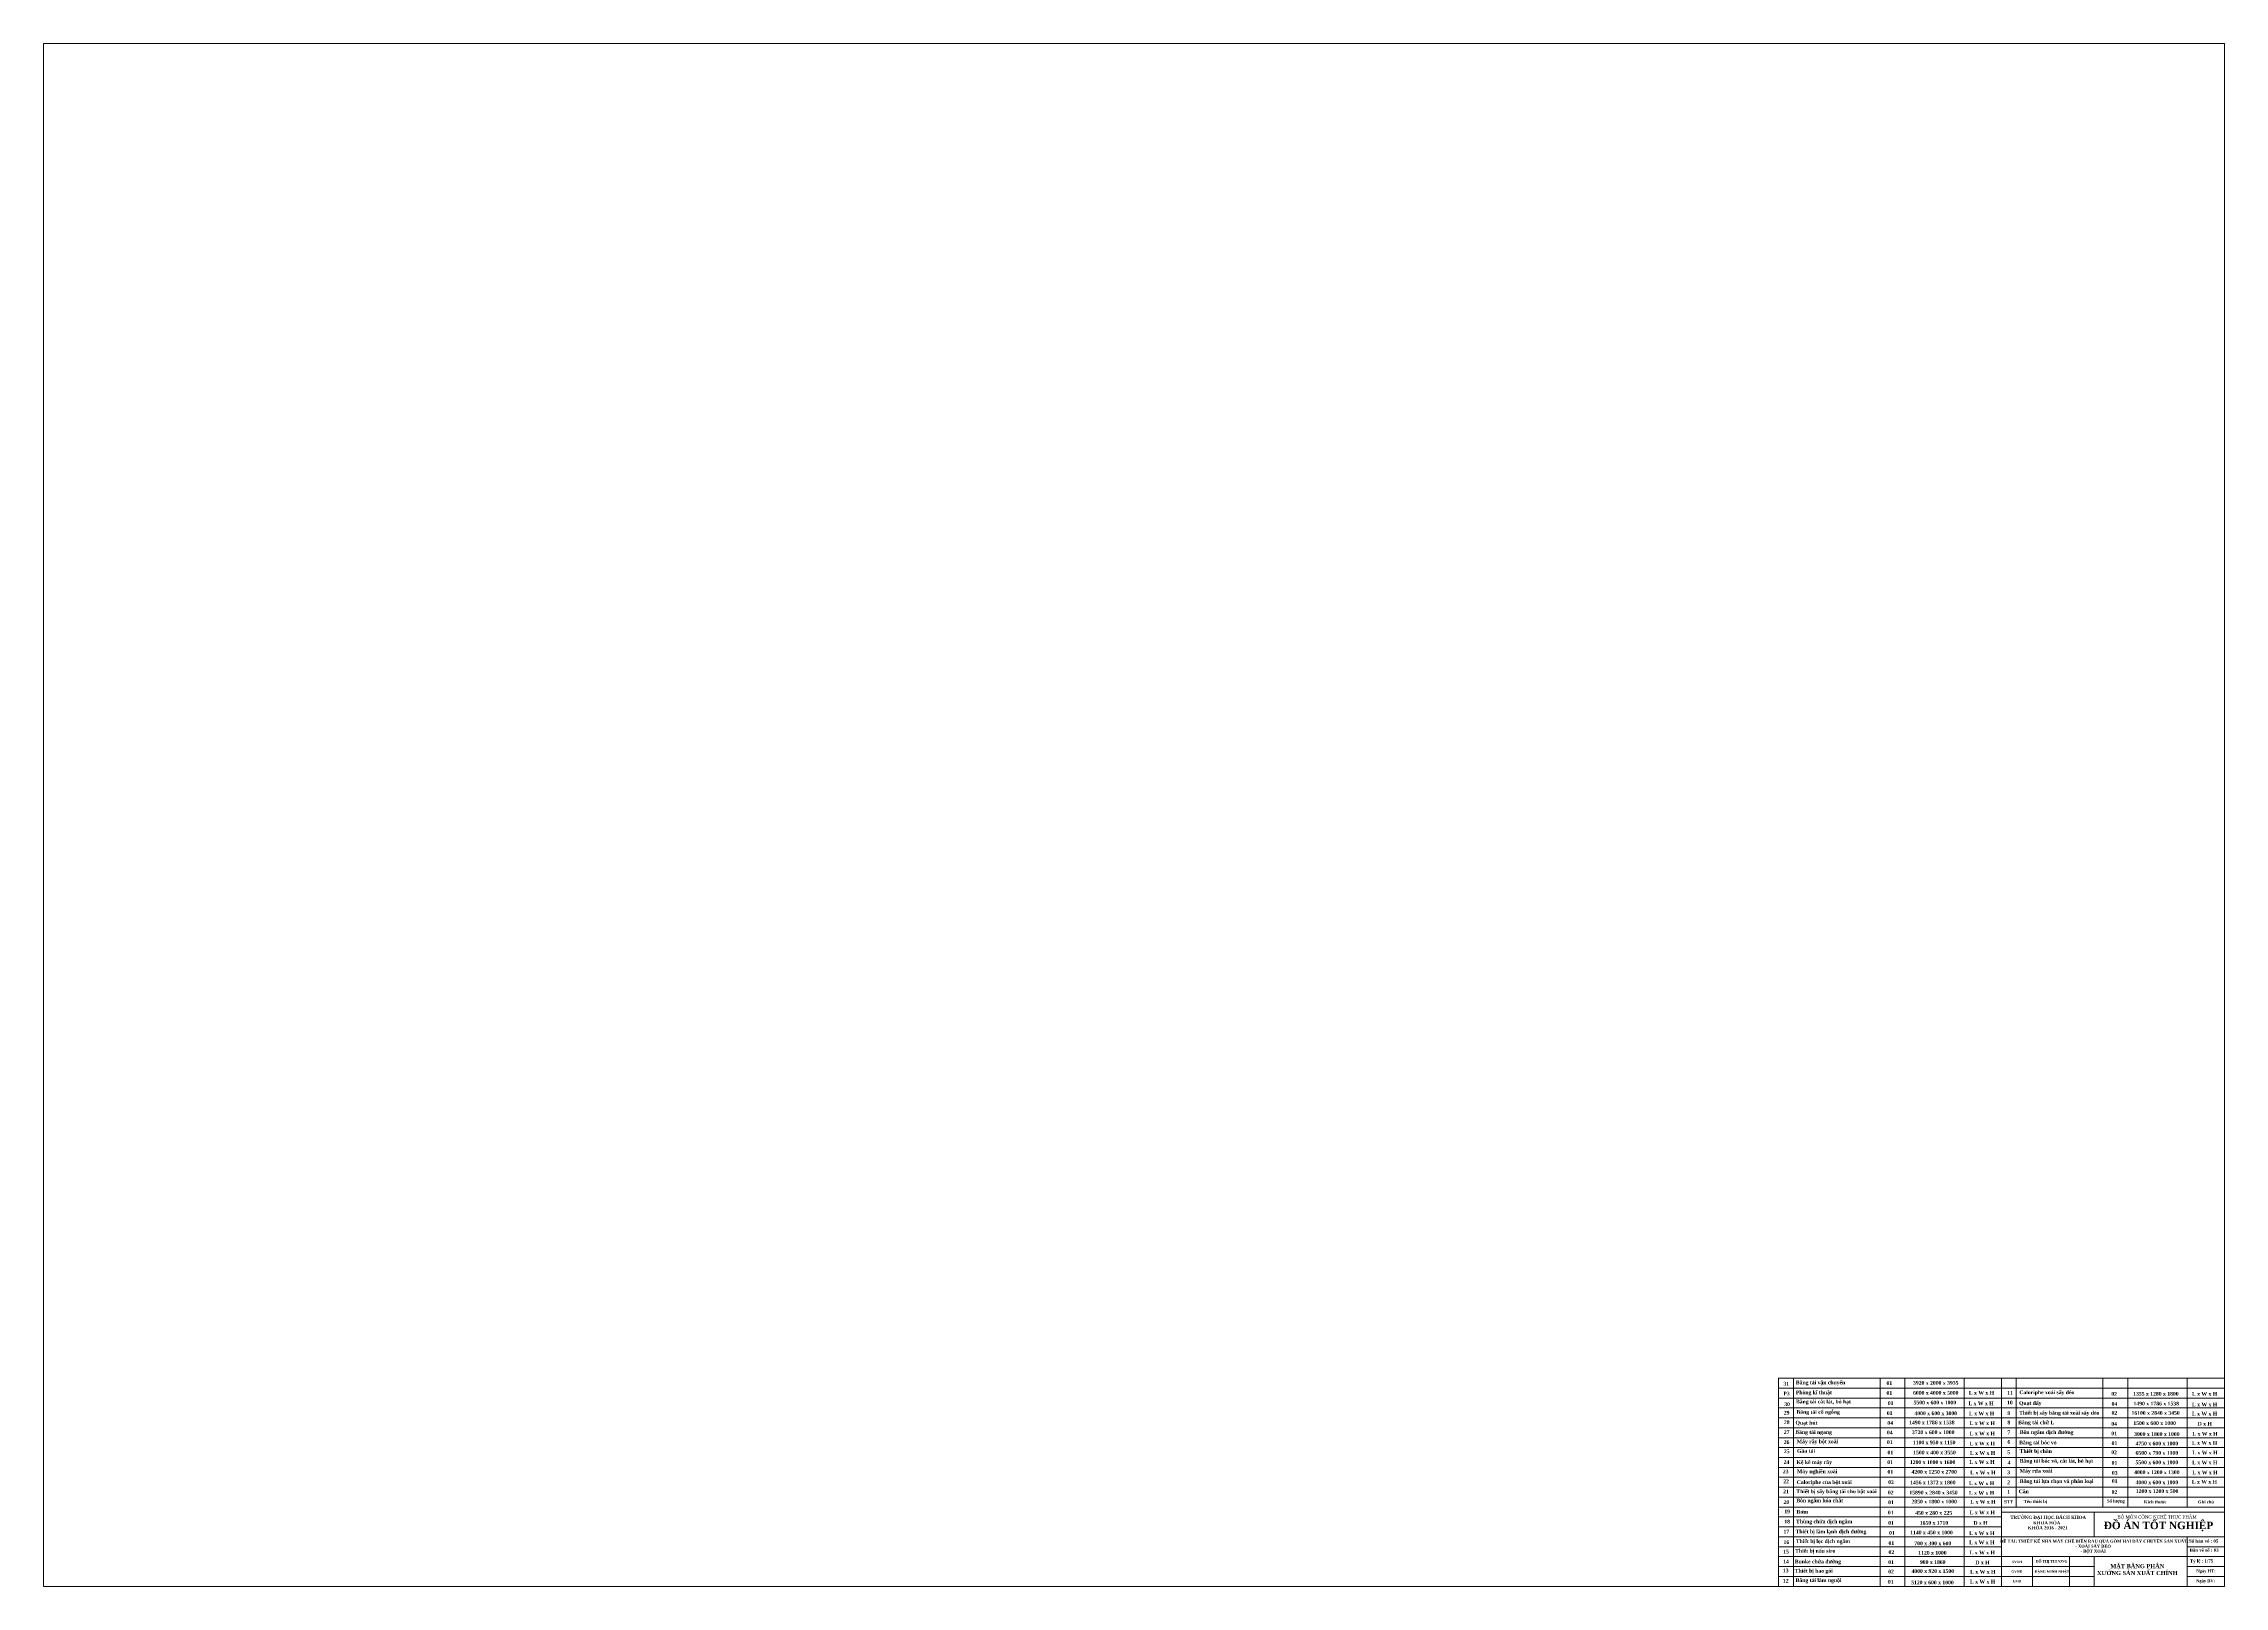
# Model space of a CAD drawing. Header units: inches. Extents: x -4475333 to 345677417, y -211198149 to 2125895.
# Drawn here: x -2839581 to -2419581, y 605096 to 902096 of the extents above; entities that cross this region are included whole.
import ezdxf

# ---------------------------------------------------------------- set-up
doc = ezdxf.new("R2010")
doc.units = ezdxf.units.IN
doc.header["$LTSCALE"] = 150
doc.header["$MEASUREMENT"] = 0
doc.layers.add('123', color=7, linetype='Continuous')
doc.layers.add('e', color=7, linetype='Continuous')
for name, color, linetype, lineweight in [('EEEE', 7, 'Continuous', 0), ('KHUNG BVE', 7, 'Continuous', 0), ('Kich thuoc', 151, 'Continuous', 35), ('móng cột', 7, 'Continuous', 50)]:
    doc.layers.add(name, color=color, linetype=linetype, lineweight=lineweight)
doc.styles.add('NGA', font='arial.ttf', dxfattribs={"height": 2})
doc.styles.get("Standard").update_dxf_attribs({"font": 'times.ttf', "height": 100})

msp = doc.modelspace()

# ---------------------------------------------------------------- linework, layer by layer
at = {"layer": 'EEEE', "color": 7}
for p, q in [((-2419582, 627997.7), (-2419582, 629906.1)), ((-2419582, 624180.8), (-2419582, 626089.2)), ((-2419582, 614638.6), (-2419582, 610821.8)), ((-2456557.3, 605096.5), (-2456557.3, 610821.8)), ((-2449400.7, 605096.5), (-2449400.7, 610821.8)), ((-2419582, 612730.2), (-2426738, 612730.2)), ((-2456557.3, 605096.5), (-2449400.7, 605096.5)), ((-2426738, 608913.3), (-2419582, 608913.3)), ((-2426738, 607004.9), (-2419582, 607004.9))]:
    msp.add_line(p, q, dxfattribs=at)
at = {"layer": 'KHUNG BVE', "lineweight": 0}
for p, q in [((-2505460.3, 643265.1), (-2505460.3, 645173.1)), ((-2505460.3, 645173.1), (-2419582, 645173.1)), ((-2462521.2, 643265.1), (-2505460.3, 643265.1)), ((-2505460.3, 643265.1), (-2505460.3, 641356.7)), ((-2502597.7, 639448.3), (-2502597.7, 645173.1)), ((-2502597.7, 643265.1), (-2502597.7, 643265.1)), ((-2485898.9, 641356.7), (-2485898.9, 645173.1)), ((-2481127.8, 641356.7), (-2481127.8, 645173.1)), ((-2469677.2, 641356.7), (-2469677.2, 645173.1)), ((-2462521.2, 641356.7), (-2462521.2, 645173.1)), ((-2462521.2, 643265.1), (-2419582, 643265.1)), ((-2462521.2, 643265.1), (-2419582, 643265.1)), ((-2459658.5, 645173.1), (-2459658.5, 631814.5)), ((-2442959.7, 633723), (-2442959.7, 645173.1)), ((-2438188.6, 633723), (-2438188.6, 645173.1)), ((-2426738, 633723), (-2426738, 645173.1)), ((-2462521.2, 641356.7), (-2505460.3, 641356.7)), ((-2505460.3, 639448.3), (-2505460.3, 641356.7)), ((-2462521.2, 639448.3), (-2505460.3, 639448.3)), ((-2505460.3, 639448.3), (-2505460.3, 605096.5)), ((-2502597.7, 633723), (-2502597.7, 639448.3)), ((-2485898.9, 639448.3), (-2485898.9, 641356.7)), ((-2485898.9, 633723), (-2485898.9, 639448.3)), ((-2481127.8, 639448.3), (-2481127.8, 641356.7)), ((-2481127.8, 633723), (-2481127.8, 639448.3)), ((-2469677.2, 639448.3), (-2469677.2, 641356.7)), ((-2469677.2, 633723), (-2469677.2, 639448.3)), ((-2462521.2, 641356.7), (-2419582, 641356.7)), ((-2462521.2, 631814.5), (-2462521.2, 641356.7)), ((-2419582, 639448.3), (-2462521.2, 639448.3)), ((-2462521.2, 637539.8), (-2505460.3, 637539.8)), ((-2462521.2, 635631.4), (-2505460.3, 635631.4)), ((-2462521.2, 637539.8), (-2419582, 637539.8)), ((-2419582, 635631.4), (-2462521.2, 635631.4)), ((-2462521.2, 633723), (-2505460.3, 633723)), ((-2505460.3, 629906.1), (-2505460.3, 631814.5)), ((-2462521.2, 631814.5), (-2505460.3, 631814.5)), ((-2462521.2, 631814.5), (-2505460.3, 631814.5)), ((-2502597.7, 633723), (-2502597.7, 631814.5)), ((-2502597.7, 629906.1), (-2502597.7, 631814.5)), ((-2485898.9, 633723), (-2485898.9, 631814.5)), ((-2485898.9, 629906.1), (-2485898.9, 631814.5)), ((-2481127.8, 633723), (-2481127.8, 631814.5)), ((-2481127.8, 629906.1), (-2481127.8, 631814.5)), ((-2469677.2, 633723), (-2469677.2, 631814.5)), ((-2469677.2, 629906.1), (-2469677.2, 631814.5)), ((-2462521.2, 633723), (-2419581.4, 633723)), ((-2462521.2, 620363.9), (-2462521.2, 631814.5)), ((-2419582, 631814.5), (-2462521.2, 631814.5)), ((-2459658.5, 620363.9), (-2459658.5, 633723)), ((-2442959.7, 633723), (-2442959.7, 620363.9)), ((-2438188.6, 633723), (-2438188.6, 620363.9)), ((-2426738, 633723), (-2426738, 620363.9)), ((-2462521.2, 629906.1), (-2505460.3, 629906.1)), ((-2462521.2, 627997.7), (-2505460.3, 627997.7)), ((-2462521.2, 626089.2), (-2505460.3, 626089.2)), ((-2502597.7, 616547.1), (-2502597.7, 629906.1)), ((-2485898.9, 616547.1), (-2485898.9, 629906.1)), ((-2481127.8, 616547.1), (-2481127.8, 629906.1)), ((-2469677.2, 616547.1), (-2469677.2, 629906.1)), ((-2462521.2, 629906.1), (-2419582, 629906.1)), ((-2419582, 627997.7), (-2462521.2, 627997.7)), ((-2462521.2, 626089.2), (-2462521.2, 627997.7)), ((-2462521.2, 626089.2), (-2419582, 626089.2)), ((-2462521.2, 624180.8), (-2505460.3, 624180.8)), ((-2462521.2, 622272.4), (-2505460.3, 622272.4)), ((-2462521.2, 622272.4), (-2462521.2, 624180.8)), ((-2462521.2, 624180.8), (-2419582, 624180.8)), ((-2462521.2, 620363.9), (-2462521.2, 622272.4)), ((-2462521.2, 622272.4), (-2419582, 622272.4)), ((-2462521.2, 620363.9), (-2505460.3, 620363.9)), ((-2462521.2, 618455.5), (-2505460.3, 618455.5)), ((-2462521.2, 619409.7), (-2462521.2, 620363.9)), ((-2462521.2, 620363.9), (-2419582, 620363.9)), ((-2462521.2, 620363.9), (-2459658.5, 620363.9)), ((-2462521.2, 605096.5), (-2462521.2, 619409.7)), ((-2462521.2, 619409.7), (-2419582, 619409.7)), ((-2462521.2, 619409.7), (-2462521.2, 614638.6)), ((-2462521.2, 619409.7), (-2444629.6, 619409.7)), ((-2444629.6, 619409.7), (-2444629.6, 614638.6)), ((-2462521.2, 616547.1), (-2505460.3, 616547.1)), ((-2462521.2, 614638.6), (-2505460.3, 614638.6)), ((-2502597.7, 605096.5), (-2502597.7, 616547.1)), ((-2485898.9, 616547.1), (-2485898.9, 605096.5)), ((-2481127.8, 616547.1), (-2481127.8, 605096.5)), ((-2469677.2, 616547.1), (-2469677.2, 605096.5)), ((-2462521.2, 614638.6), (-2419582, 614638.6)), ((-2462521.2, 614638.6), (-2462521.2, 610821.8)), ((-2426738, 605096.5), (-2426738, 614638.6)), ((-2462521.2, 612730.2), (-2505460.3, 612730.2)), ((-2462521.2, 610821.8), (-2505460.3, 610821.8)), ((-2462521.2, 610821.8), (-2419582, 610821.8)), ((-2462521.2, 610821.8), (-2462521.2, 608913.3)), ((-2444629.6, 610821.8), (-2444629.6, 605096.5)), ((-2483991.1, 605096.5), (-2548400.7, 605096.5)), ((-2462521.2, 608913.3), (-2505460.3, 608913.3)), ((-2462521.2, 607004.9), (-2505460.3, 607004.9)), ((-2505460.3, 605096.5), (-2462521.2, 605096.5)), ((-2505460.3, 605096.5), (-2502597.7, 605096.5)), ((-2483991.1, 605096.5), (-2419581.4, 605096.5)), ((-2419581.4, 605096.5), (-2483991.1, 605096.5)), ((-2462521.2, 608913.3), (-2444629.6, 608913.3)), ((-2462521.2, 608913.3), (-2462521.2, 607004.9)), ((-2462521.2, 607004.9), (-2444629.6, 607004.9)), ((-2419581.4, 605096.5), (-2462521.2, 605096.5)), ((-2419581.4, 605096.5), (-2462521.2, 605096.5)), ((-2462521.2, 605096.5), (-2456557.3, 605096.5)), ((-2419581.4, 605096.5), (-2426738, 605096.5))]:
    msp.add_line(p, q, dxfattribs=at)
at = {"layer": 'KHUNG BVE', "color": 7, "linetype": 'Continuous', "lineweight": 18, "ltscale": 10}
for q in [(-2518629.1, 605096.5), (-2515766.5, 605096.5)]:
    msp.add_line((-2511472.5, 605096.5), q, dxfattribs=at)
at = {"layer": 'KHUNG BVE', "lineweight": 0}
msp.add_lwpolyline([(-2839581.4, 605096.5), (-2419581.4, 605096.5), (-2419581.4, 902096.5), (-2839581.4, 902096.5)], close=True, dxfattribs=at)

# ---------------------------------------------------------------- texts
at = {"layer": '123', "color": 7, "lineweight": 20, "attachment_point": 5, "style": 'NGA'}
for s, insert, char_height in [('{\\fTimes New Roman|b0|i0|c0|p18;  \\fTimes New Roman|b1|i0|c0|p18;\\H1.2x;6000 x 4000 x 5000}', (-2475399.9, 642348.6), 596.386), ('{\\fTimes New Roman|b0|i0|c0|p18;  \\fTimes New Roman|b1|i0|c0|p18;\\H1.2x;3920 x 2000 x 3935}', (-2475399.9, 644257.1), 596.386), ('{\\fTimes New Roman|b1|i0|c0|p18; L x W x H}', (-2466501.9, 642353.2), 715.663), ('{\\fTimes New Roman|b0|i0|c0|p18;  \\fTimes New Roman|b1|i0|c0|p18;\\H1.2x;5500 x 600 x 1000}', (-2475571.4, 640465.9), 596.386), ('{\\fTimes New Roman|b0|i0|c0|p18;  \\fTimes New Roman|b1|i0|c0|p18;\\H1.2x;4000 x 600 x 3000}', (-2475403.7, 638405.9), 596.386), ('{\\fTimes New Roman|b1|i0|c0|p18; L x W x H}', (-2466581.5, 640328.7), 715.663), ('{\\fTimes New Roman|b1|i0|c0|p18; L x W x H}', (-2466480.4, 638374.8), 715.663), ('{\\fTimes New Roman|b1|i0|c0|p18; L x W x H}', (-2423534.9, 642147.3), 715.663), ('{\\fTimes New Roman|b1|i0|c0|p18; L x W x H}', (-2423534.9, 640109.4), 715.663), ('{\\fTimes New Roman|b1|i0|c0|p18; L x W x H}', (-2423534.9, 638336.4), 715.663), ('{\\fTimes New Roman|b0|i0|c0|p18;  \\fTimes New Roman|b1|i0|c0|p18;\\H1.2x;1490 x 1786 x 1538}', (-2476137.3, 636641.2), 596.386), ('{\\fTimes New Roman|b0|i0|c0|p18;  \\fTimes New Roman|b1|i0|c0|p18;\\H1.2x; 3720 x 600 x 1000 }', (-2476024.3, 634758.9), 596.386), ('{\\fTimes New Roman|b1|i0|c0|p18; L x W x H}', (-2466348.9, 636495.7), 715.663), ('{\\fTimes New Roman|b1|i0|c0|p18; L x W x H}', (-2466348.9, 634525.5), 715.663), ('{\\fTimes New Roman|b1|i0|c0|p18; L x W x H}', (-2423463.1, 634462.7), 715.663), ('{\\fTimes New Roman|b1|i0|c0|p18; D x H}', (-2423498.5, 636410.9), 715.663), ('{\\fTimes New Roman|b0|i0|c0|p18;  \\fTimes New Roman|b1|i0|c0|p18;\\H1.2x;1100 x 950 x 1150}', (-2475695, 632796.6), 596.386), ('{\\fTimes New Roman|b0|i0|c0|p18;  \\fTimes New Roman|b1|i0|c0|p18;\\H1.2x;1500 x 400 x 3550}', (-2475636.3, 630858.3), 596.386), ('{\\fTimes New Roman|b1|i0|c0|p18; L x W x H}', (-2466348.9, 632613.2), 715.663), ('{\\fTimes New Roman|b1|i0|c0|p18; L x W x H}', (-2466290.9, 630758.8), 715.663), ('{\\fTimes New Roman|b1|i0|c0|p18; L x W x H}', (-2423535.8, 632741.6), 715.663), ('{\\fTimes New Roman|b1|i0|c0|p18; L x W x H}', (-2423463.1, 630833.1), 715.663), ('{\\fTimes New Roman|b0|i0|c0|p18;  \\fTimes New Roman|b1|i0|c0|p18;\\H1.2x;4200 x 1250 x 2700}', (-2475694.6, 627135.4), 596.386), ('{\\fTimes New Roman|b1|i0|c0|p18; L x W x H}', (-2466402.4, 629030.6), 715.663), ('{\\fTimes New Roman|b1|i0|c0|p18; L x W x H}', (-2466232.9, 626992.1), 715.663), ('{\\fTimes New Roman|b1|i0|c0|p18; L x W x H}', (-2423499.4, 628924.7), 715.663), ('{\\fTimes New Roman|b1|i0|c0|p18; L x W x H}', (-2423463.1, 627016.3), 715.663), ('{\\fTimes New Roman|b0|i0|c0|p18;  \\fTimes New Roman|b1|i0|c0|p18;\\H1.2x;2850 x 1800 x 1000}', (-2475696.3, 621406.9), 596.386), ('{\\fTimes New Roman|b1|i0|c0|p18; L x W x H}', (-2466478.7, 623074.7), 715.663), ('{\\fTimes New Roman|b1|i0|c0|p18; L x W x H}', (-2466474.5, 624937.2), 715.663), ('{\\fTimes New Roman|b1|i0|c0|p18; L x W x H}', (-2466226.8, 621373.7), 715.663), ('{\\fTimes New Roman|b1|i0|c0|p18;STT}', (-2461148.8, 621347.4), 596.386), ('{\\fTimes New Roman|b1|i0|c0|p18;Tên thiết bị}', (-2455970.6, 621347.4), 596.386), ('{\\fTimes New Roman|b1|i0|c0|p18;Số lượng}', (-2440474.8, 621431.1), 596.386), ('{\\fTimes New Roman|b1|i0|c0|p18;Kích thước}', (-2432890.7, 621347.4), 596.386), ('{\\fTimes New Roman|b1|i0|c0|p18; L x W x H}', (-2423556.8, 625230.6), 715.663), ('{\\fTimes New Roman|b1|i0|c0|p18;Ghi chú}', (-2423131, 621347.4), 596.386), ('{\\fTimes New Roman|b0|i0|c0|p18;  \\fTimes New Roman|b1|i0|c0|p18;\\H1.2x;450 x 280 x 225}', (-2475799.5, 619239.6), 596.386), ('{\\fTimes New Roman|b0|i0|c0|p18;  \\fTimes New Roman|b1|i0|c0|p18;\\H1.2x;1650 x 1710 }', (-2475741.3, 617320), 596.386), ('{\\fTimes New Roman|b1|i0|c0|p18; L x W x H}', (-2466344.3, 619300.4), 715.663), ('{\\fTimes New Roman|b1|i0|c0|p18; D x H}', (-2466682.2, 617308.9), 715.663), ('{\\fTimes New Roman|b1|i0|c0|p18;TR\\fTimes New Roman|b1|i0|c163|p18;Ư\\fTimes New Roman|b1|i0|c0|p18;ỜNG \\fTimes New Roman|b1|i0|c238|p18;Đ\\fTimes New Roman|b1|i0|c0|p18;ẠI HỌC BÁCH KHOA}', (-2453520.6, 618279.9), 614.8305), ('{\\fTimes New Roman|b1|i0|c0|p18;TR\\fTimes New Roman|b1|i0|c163|p18;Ư\\fTimes New Roman|b1|i0|c0|p18;ỜNG \\fTimes New Roman|b1|i0|c238|p18;Đ\\fTimes New Roman|b1|i0|c0|p18;ẠI HỌC BÁCH KHOA}', (-2453520.6, 618279.9), 614.8305), ('{\\fTimes New Roman|b1|i0|c0|p18;KHOA HÓA  \\H0.97x; }', (-2453813, 617325.7), 614.83), ('{\\fTimes New Roman|b1|i0|c238|p18;Đ\\fTimes New Roman|b1|i0|c0|p18;Ồ ÁN TỐT NGHIỆP}', (-2432268.5, 616620.3), 1431.325), ('{\\fTimes New Roman|b0|i0|c0|p18;BỘ MÔN CÔNG NGHỆ THỰC PHẨM}', (-2432539.8, 618378.3), 614.83), ('{\\fTimes New Roman|b0|i0|c0|p18;  \\fTimes New Roman|b1|i0|c0|p18;\\H1.2x;700 x 300 x 600 }', (-2475974.3, 613364.4), 596.386), ('{\\fTimes New Roman|b1|i0|c0|p18; L x W x H}', (-2466429.7, 615317.8), 715.663), ('{\\fTimes New Roman|b1|i0|c0|p18; L x W x H}', (-2466429.7, 613561), 715.663), ('{\\fTimes New Roman|b1|i0|c0|p18;KHÓA 2016 - 2021}', (-2453600.6, 616371.5), 614.83), ('{\\fTimes New Roman|b1|i0|c0|p18;\\H1.01x;Số bản vẽ : 05 }', (-2423564.7, 613823.3), 614.83), ('{\\fTimes New Roman|b1|i0|c0|p18;\\H1.2x;Bunke chứa đường\\fTimes New Roman|b0|i0|c0|p18;\\H0.83333x; }', (-2497861.6, 609756.5), 596.386), ('{\\fTimes New Roman|b0|i0|c0|p18;  \\fTimes New Roman|b1|i0|c0|p18;\\H1.2x;1120 x 1000}', (-2476032.5, 611561.1), 596.386), ('{\\fTimes New Roman|b0|i0|c0|p18;  \\fTimes New Roman|b1|i0|c0|p18;\\H1.2x;980 x 1860}', (-2475974.3, 609757.8), 596.386), ('{\\fTimes New Roman|b1|i0|c0|p18; L x W x H}', (-2466344.3, 611584), 715.663), ('{\\fTimes New Roman|b1|i0|c0|p18; D x H}', (-2466308, 609700.2), 715.663), ('{\\fTimes New Roman|b1|i0|c0|p18;MẶT BẰNG PHÂN \\PXƯỞNG SẢN XUẤT CHÍNH }', (-2436358.8, 608321.1), 795.181), ('{\\fTimes New Roman|b1|i0|c0|p18;\\H1.01x;Bản vẽ số : 03 }', (-2423480.9, 612066.3), 614.83), ('{\\fTimes New Roman|b1|i0|c0|p18;\\H1.01x;Tỷ lệ : 1/75 }', (-2423983.5, 609890.9), 614.83), ('{\\fTimes New Roman|b1|i0|c0|p18;\\H1.2x;Thiết bị bao gói\\fTimes New Roman|b0|i0|c0|p18;\\H0.83333x; }', (-2498669.3, 607971.2), 596.386), ('{\\fTimes New Roman|b0|i0|c0|p18;  \\fTimes New Roman|b1|i0|c0|p18;\\H1.2x;4000 x 920 x 1500}', (-2475974.3, 608019.3), 596.386), ('{\\fTimes New Roman|b1|i0|c0|p18; L x W x H}', (-2466284.4, 605996.1), 715.663), ('{\\fTimes New Roman|b1|i0|c0|p18; L x W x H}', (-2466244.8, 607892.6), 715.663), ('{\\fTimes New Roman|b1|i0|c0|p18;\\H0.9312x;Ngày BV: \\H1.0846x; }', (-2423194.7, 606080.9), 614.83), ('{\\fTimes New Roman|b1|i0|c0|p18;\\H0.9312x;Ngày HT: \\H1.0846x; }', (-2423125, 607985.7), 614.83)]:
    msp.add_mtext(s, dxfattribs=dict(at, insert=insert, char_height=char_height))
at = {"layer": '123', "color": 7, "lineweight": 20, "char_height": 477.108, "width": 8381.226, "attachment_point": 5, "style": 'NGA'}
for s, insert in [('{\\fTimes New Roman|b1|i0|c0|p18;\\H0.97x;SVTH}', (-2459511.5, 609826.2)), ('{\\fTimes New Roman|b1|i0|c0|p18;ĐỖ THỊ THƯƠNG}', (-2452844.5, 609843.6)), ('{\\fTimes New Roman|b1|i0|c0|p18;\\H0.97x;GVHD}', (-2459553.3, 607944.1)), ('{\\fTimes New Roman|b1|i0|c0|p18;\\H0.97x;GVĐ}', (-2459553.3, 606103.7)), ('{\\fTimes New Roman|b1|i0|c0|p18;ĐẶNG MINH NHẬT}', (-2452802.7, 607877.8))]:
    msp.add_mtext(s, dxfattribs=dict(at, insert=insert))
at = {"layer": 'e', "color": 7, "char_height": 715.663, "attachment_point": 5, "style": 'NGA'}
for s, insert in [('{\\fTimes New Roman|b1|i0|c0|p18;\\C0;1355 x 1280 x 1800 }', (-2432763.2, 642169.3)), ('{\\fTimes New Roman|b1|i0|c0|p18;\\C0;1490 x 1786 x 1538 }', (-2432705, 640271.9)), ('{\\fTimes New Roman|b1|i0|c0|p18;\\C0;1500 x 600 x 1000 }', (-2433012.3, 636509.1)), ('{\\fTimes New Roman|b1|i0|c0|p18;\\C0;3000 x 1800 x 1000}', (-2432588.5, 634408.6)), ('{\\fTimes New Roman|b1|i0|c0|p18;\\C0;4750 x 600 x 1000}', (-2432588.5, 632591.9)), ('{\\fTimes New Roman|b1|i0|c0|p18;\\C0;6500 x 790 x 1100}', (-2432588.5, 630779)), ('{\\fTimes New Roman|b1|i0|c0|p18;\\C0;1200 x 1000 x 1600 }', (-2475769.3, 628990.8)), ('{\\fTimes New Roman|b1|i0|c0|p18;\\C0;4000 x 1200 x 1300}', (-2432588.5, 627057)), ('{\\fTimes New Roman|b1|i0|c0|p18;\\C0;5500 x 600 x 1000}', (-2432588.5, 628966.2)), ('{\\fTimes New Roman|b1|i0|c0|p18;\\C0;15890 x 2840 x 3450}', (-2475604.1, 623140.5)), ('{\\fTimes New Roman|b1|i0|c0|p18;\\C0;1456 x 1372 x 1800 }', (-2475724.6, 625094.3)), ('{\\fTimes New Roman|b1|i0|c0|p18;\\C0;4000 x 600 x 1000 }', (-2432588.5, 625113.9)), ('{\\fTimes New Roman|b1|i0|c0|p18;\\C0;1200 x 1200 x 500 }', (-2432540.3, 623430.3)), ('{\\fTimes New Roman|b1|i0|c0|p18;\\C0;1140 x 450 x 1000 }', (-2475991.2, 615461.5)), ('{\\fTimes New Roman|b1|i0|c0|p18;\\C0;5120 x 600 x 1000}', (-2475803.3, 605846.4))]:
    msp.add_mtext_dynamic_manual_height_columns(s, width=10263.806, gutter_width=59.6, heights=[0], dxfattribs=dict(at, insert=insert))
at = {"layer": 'KHUNG BVE', "lineweight": 0, "insert": (-2432827.6, 638474.2), "char_height": 715.663, "attachment_point": 5, "style": 'NGA'}
msp.add_mtext_dynamic_manual_height_columns('{\\fTimes New Roman|b1|i0|c0|p18;\\C0;16100 x 2840 x 3450 }', width=10263.806, gutter_width=59.6, heights=[0], dxfattribs=at)
at = {"layer": 'KHUNG BVE', "lineweight": 0, "insert": (-2462521.2, 619409.7), "char_height": 11.928, "attachment_point": 1}
msp.add_mtext_dynamic_manual_height_columns('TR{\\fArial|b0|i0|c0|p34;ƯỜNG ĐẠI HỌC BÁCH KHOA\\PKHOA HÓA\\PKHÓA: 2015 - 2020}', width=17891.566, gutter_width=59.6, heights=[0], dxfattribs=at)
at = {"layer": 'KHUNG BVE', "lineweight": 0, "insert": (-2444854.4, 612740.9), "char_height": 596.3855, "attachment_point": 5, "style": 'NGA'}
msp.add_mtext('{\\fTimes New Roman|b0|i0|c0|p18; \\fTimes New Roman|b1|i0|c0|p18; \\fTimes New Roman|b1|i0|c238|p18;\\H0.96x;Đ\\fTimes New Roman|b1|i0|c0|p18;Ề TÀI: THIẾT KẾ NHÀ MÁY CHẾ BIẾN RAU QUẢ GỒM HAI DÂY CHUYỀN SẢN XUẤT:\\P\\pi-927.14,l927.14,t927.14;-^IXOÀI SẤY DẺO\\P-^IBỘT XOÀI}', dxfattribs=at)
at = {"layer": 'Kich thuoc', "color": 7, "char_height": 715.663, "width": 14631.077, "attachment_point": 1, "style": 'NGA'}
for s, insert in [('{\\fTimes New Roman|b1|i0|c0|p18;31}', (-2504510.8, 644479.6)), ('{\\fTimes New Roman|b1|i0|c0|p18;11}', (-2461397.3, 642713.3)), ('{\\fTimes New Roman|b1|i0|c0|p18;P3}', (-2504510.8, 642571.2)), ('{\\fTimes New Roman|b1|i0|c0|p18;29}', (-2504441.9, 638888.9)), ('{\\fTimes New Roman|b1|i0|c0|p18;30}', (-2504350, 640519)), ('{\\fTimes New Roman|b1|i0|c0|p18;10}', (-2461441, 640837)), ('{\\fTimes New Roman|b1|i0|c0|p18;9}', (-2461364.7, 638801.8)), ('{\\fTimes New Roman|b1|i0|c0|p18;28}', (-2504418.9, 637044)), ('{\\fTimes New Roman|b1|i0|c0|p18;27}', (-2504418.9, 635153.5)), ('{\\fTimes New Roman|b1|i0|c0|p18;8}', (-2461364.7, 636997.7)), ('{\\fTimes New Roman|b1|i0|c0|p18;7}', (-2461364.7, 635109.8)), ('{\\fTimes New Roman|b1|i0|c0|p18;26}', (-2504443.2, 633227.9)), ('{\\fTimes New Roman|b1|i0|c0|p18;25}', (-2504410.6, 631455.4)), ('{\\fTimes New Roman|b1|i0|c0|p18;5}', (-2461406.3, 631267.4)), ('{\\fTimes New Roman|b1|i0|c0|p18;6}', (-2461364.7, 633263.8)), ('{\\fTimes New Roman|b1|i0|c0|p18;23}', (-2504616.9, 627585.1)), ('{\\fTimes New Roman|b1|i0|c0|p18;24}', (-2504463.9, 629380.8)), ('{\\fTimes New Roman|b1|i0|c0|p18;3}', (-2461406.3, 627407.6)), ('{\\fTimes New Roman|b1|i0|c0|p18;4}', (-2461322.3, 629295.5)), ('{\\fTimes New Roman|b1|i0|c0|p18;21}', (-2504551, 623712.8)), ('{\\fTimes New Roman|b1|i0|c0|p18;22}', (-2504535.7, 625673.8)), ('{\\fTimes New Roman|b1|i0|c0|p18;20}', (-2504478, 621677.2)), ('{\\fTimes New Roman|b1|i0|c0|p18;2}', (-2461406.3, 625477.7)), ('{\\fTimes New Roman|b1|i0|c0|p18;1}', (-2461401.1, 623673.8)), ('{\\fTimes New Roman|b1|i0|c0|p18;19}', (-2504343.5, 619863.5)), ('{\\fTimes New Roman|b1|i0|c0|p18;18}', (-2504343.5, 617915.4)), ('{\\fTimes New Roman|b1|i0|c0|p18;17}', (-2504478, 616034.6)), ('{\\fTimes New Roman|b1|i0|c0|p18;16}', (-2504478, 613952.2)), ('{\\fTimes New Roman|b1|i0|c0|p18;15}', (-2504545.3, 612138.5)), ('{\\fTimes New Roman|b1|i0|c0|p18;14}', (-2504545.3, 610257.6)), ('{\\fTimes New Roman|b1|i0|c0|p18;13}', (-2504612.6, 608511.1)), ('{\\fTimes New Roman|b1|i0|c0|p18;12}', (-2504612.6, 606539.1))]:
    msp.add_mtext(s, dxfattribs=dict(at, insert=insert))
at = {"layer": 'Kich thuoc', "color": 7, "char_height": 715.663, "attachment_point": 1, "style": 'NGA'}
for s, width, heights, insert in [('{\\fTimes New Roman|b1|i0|c0|p18;Băng tải vận chuyển }', 16042.676, [0], (-2502109.2, 644703.9)), ('{\\fTimes New Roman|b1|i0|c0|p18;\\C7;Phòng kĩ thuật}', 14631.077, [0], (-2502109.2, 642795.4)), ('{\\fTimes New Roman|b1|i0|c0|p18;Caloriphe xoài sấy dẻo}', 14631.077, [0], (-2459077.8, 642817)), ('{\\fTimes New Roman|b1|i0|c0|p18;Băng tải cắt lát, bỏ hạt}', 14631.077, [0], (-2502084.3, 641024.3)), ('{\\fTimes New Roman|b1|i0|c0|p18;Băng tải cổ ngỗng}', 14631.077, [0], (-2501997.4, 639032.9)), ('{\\fTimes New Roman|b1|i0|c0|p18;Thiết bị sấy băng tải xoài sấy dẻo}', 15572.279, [0], (-2459116.5, 638857.8)), ('{\\fTimes New Roman|b1|i0|c0|p18;Quạt đẩy}', 14631.077, [0], (-2459139.2, 640745.6)), ('{\\fTimes New Roman|b1|i0|c0|p18;Băng tải ngang}', 14631.077, [0], (-2502225.9, 635158.2)), ('{\\fTimes New Roman|b1|i0|c0|p18;Quạt hút}', 14631.077, [0], (-2502178.5, 636970.9)), ('{\\fTimes New Roman|b1|i0|c0|p18;Băng tải chữ L}', 14631.077, [0], (-2459300.4, 637024.8)), ('{\\fTimes New Roman|b1|i0|c0|p18;Bồn ngâm dịch đường}', 14631.077, [1172.3], (-2459003.4, 635144.2)), ('{\\fTimes New Roman|b1|i0|c0|p18;Máy rây bột xoài}', 14631.077, [0], (-2501944.8, 633344.3)), ('{\\fTimes New Roman|b1|i0|c0|p18;Gầu tải}', 15920.032, [0], (-2501902.5, 631526.4)), ('{\\fTimes New Roman|b1|i0|c0|p18;Băng tải bóc vỏ}', 14631.077, [0], (-2459100.2, 633143.9)), ('{\\fTimes New Roman|b1|i0|c0|p18;Thiết bị chần}', 14631.077, [0], (-2459003.4, 631514.6)), ('{\\fTimes New Roman|b1|i0|c0|p18;Kệ kê máy rây}', 14631.077, [0], (-2501987.1, 629362.3)), ('{\\fTimes New Roman|b1|i0|c0|p18;Máy nghiền xoài}', 14631.077, [0], (-2501901.7, 627598.1)), ('{\\fTimes New Roman|b1|i0|c0|p18;Băng tải bóc vỏ, cắt lát, bỏ hạt}', 14631.077, [0], (-2459003.4, 629606.2)), ('{\\fTimes New Roman|b1|i0|c0|p18;Máy rửa xoài}', 14631.077, [0], (-2459003.4, 627692.1)), ('{\\fTimes New Roman|b1|i0|c0|p18;Bồn ngâm hóa chất}', 14631.077, [0], (-2502030.4, 621988.6)), ('{\\fTimes New Roman|b1|i0|c0|p18;Thiết bị sấy băng tải cho bột xoài}', 15487.992, [0], (-2502019, 623756.1)), ('{\\fTimes New Roman|b1|i0|c0|p18;Caloriphe của bột xoài}', 14631.077, [0], (-2501944, 625518.5)), ('{\\fTimes New Roman|b1|i0|c0|p18;Cân}', 14631.077, [0], (-2459193.5, 623747.4)), ('{\\fTimes New Roman|b1|i0|c0|p18;Băng tải lựa chọn và phân loại }', 14631.077, [0], (-2459003.4, 625712.7)), ('{\\fTimes New Roman|b1|i0|c0|p18;Thùng chứa dịch ngâm}', 15512.994, [0], (-2502075.4, 617951.9)), ('{\\fTimes New Roman|b1|i0|c0|p18;Bơm}', 14631.077, [0], (-2501990.8, 619812.1)), ('{\\fTimes New Roman|b1|i0|c0|p18;Thiết bị làm lạnh dịch đường}', 14631.077, [0], (-2502160.1, 616007.2)), ('{\\fTimes New Roman|b1|i0|c0|p18;Thiết bị lọc dịch ngâm}', 14631.077, [0], (-2502117.8, 614147.1)), ('{\\fTimes New Roman|b1|i0|c0|p18;Thiết bị nấu siro}', 14631.077, [0], (-2502244.7, 612286.9)), ('{\\fTimes New Roman|b1|i0|c0|p18;Băng tải làm nguội}', 15105.956, [0], (-2502166.2, 606643.3))]:
    msp.add_mtext_dynamic_manual_height_columns(s, width=width, gutter_width=59.6, heights=heights, dxfattribs=dict(at, insert=insert))
at = {"layer": 'móng cột', "color": 7, "char_height": 715.663, "attachment_point": 5, "style": 'NGA'}
for s, insert in [('{\\fTimes New Roman|b1|i0|c0|p18;01}', (-2484103.9, 644222.6)), ('{\\fTimes New Roman|b1|i0|c0|p18;01}', (-2484103.9, 642314.2)), ('{\\fTimes New Roman|b1|i0|c0|p18;01}', (-2484039.9, 638450.6)), ('{\\fTimes New Roman|b1|i0|c0|p18;01}', (-2483865.2, 640362.6)), ('{\\fTimes New Roman|b1|i0|c0|p18;02}', (-2440816.3, 642135.6)), ('{\\fTimes New Roman|b1|i0|c0|p18;04}', (-2440758, 640215.9)), ('{\\fTimes New Roman|b1|i0|c0|p18;02}', (-2440758, 638470.8)), ('{\\fTimes New Roman|b1|i0|c0|p18;04}', (-2484024.6, 634715.2)), ('{\\fTimes New Roman|b1|i0|c0|p18;04}', (-2483941.3, 636556.1)), ('{\\fTimes New Roman|b1|i0|c0|p18;04}', (-2440816.3, 636376.7)), ('{\\fTimes New Roman|b1|i0|c0|p18;01}', (-2440816.3, 634526.7)), ('{\\fTimes New Roman|b1|i0|c0|p18;01}', (-2484024.6, 632853.7)), ('{\\fTimes New Roman|b1|i0|c0|p18;01}', (-2483907, 630847.7)), ('{\\fTimes New Roman|b1|i0|c0|p18;02}', (-2440816.3, 630897.1)), ('{\\fTimes New Roman|b1|i0|c0|p18;01}', (-2440758, 632642.3)), ('{\\fTimes New Roman|b1|i0|c0|p18;01}', (-2483965.2, 628986.3)), ('{\\fTimes New Roman|b1|i0|c0|p18;01}', (-2483907, 627124.8)), ('{\\fTimes New Roman|b1|i0|c0|p18;01}', (-2440758, 628861.2)), ('{\\fTimes New Roman|b1|i0|c0|p18;03}', (-2440699.8, 626941.5)), ('{\\fTimes New Roman|b1|i0|c0|p18;02}', (-2483832, 623138.7)), ('{\\fTimes New Roman|b1|i0|c0|p18;01}', (-2483792.2, 621280)), ('{\\fTimes New Roman|b1|i0|c0|p18;02}', (-2483790.5, 625147)), ('{\\fTimes New Roman|b1|i0|c0|p18;02}', (-2440748, 623260)), ('{\\fTimes New Roman|b1|i0|c0|p18;01}', (-2440699.8, 625370.9)), ('{\\fTimes New Roman|b1|i0|c0|p18;01}', (-2483837.2, 619287.2)), ('{\\fTimes New Roman|b1|i0|c0|p18;01}', (-2483779, 617309.4)), ('{\\fTimes New Roman|b1|i0|c0|p18;01}', (-2483720.7, 613412)), ('{\\fTimes New Roman|b1|i0|c0|p18;01}', (-2483604.2, 615386.5)), ('{\\fTimes New Roman|b1|i0|c0|p18;01}', (-2483779, 609747.3)), ('{\\fTimes New Roman|b1|i0|c0|p18;02}', (-2483720.7, 611666.9)), ('{\\fTimes New Roman|b1|i0|c0|p18;01}', (-2483833.3, 605952.8)), ('{\\fTimes New Roman|b1|i0|c0|p18;02}', (-2483779, 607929.8))]:
    msp.add_mtext_dynamic_manual_height_columns(s, width=3604.862, gutter_width=59.6, heights=[0], dxfattribs=dict(at, insert=insert))

doc.saveas('drawing.dxf')
